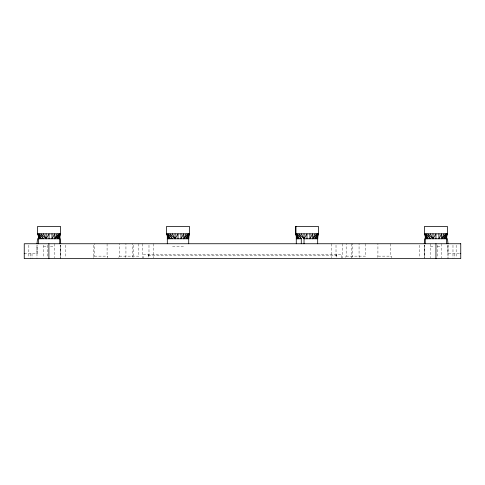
<?xml version="1.0" encoding="UTF-8"?>
<svg xmlns="http://www.w3.org/2000/svg" width="485" height="485" viewBox="0 0 485 485"><rect width="100%" height="100%" fill="white"/><g stroke="black" fill="none" stroke-linecap="round" stroke-linejoin="round"><path stroke-width="0.36" stroke-dasharray="2.42 1.82" d="M118.746 257.383L119.486 256.141L119.486 243.743M125.191 257.383L125.936 256.141L125.936 243.743M345.423 257.383L346.169 256.141L346.169 243.743M351.874 257.383L352.619 256.141L352.619 243.743M43.595 246.222L47.639 246.222M50.464 246.222L54.508 246.222M172.563 246.222L183.475 246.222M430.492 246.222L434.536 246.222M437.361 246.222L441.405 246.222M24.25 253.661L37.115 253.661L37.115 245.155M459.337 253.661L447.885 253.661L447.885 245.155M148.258 255.643L336.742 255.643M119.486 256.141L138.831 256.141L139.577 257.383M346.169 256.141L365.514 256.141L366.26 257.383M359.809 257.383L359.064 256.141L359.064 243.743M133.126 257.383L132.381 256.141L132.381 243.743M36.999 253.661L36.987 245.155L36.981 258.62M456.161 245.228L456.161 257.875M454.384 253.661L454.384 257.911M452.978 245.228L452.978 258.62M441.405 243.743L441.405 257.893M437.531 245.228L437.531 257.875M430.492 243.743L430.492 257.893M424.345 245.228L424.345 257.875M424.242 258.62L424.242 245.228L424.211 257.875M419.252 245.228L419.252 257.875M390.807 243.743L390.813 256.141L391.553 257.383L390.813 256.141L377.912 256.141L377.172 257.383L377.918 256.141L377.918 243.743M365.514 243.743L365.514 256.141M351.625 243.743L351.625 257.875M342.198 243.743L342.198 257.875M341.707 257.959L341.707 254.655L143.293 254.655L143.293 257.959M336.742 254.655L336.742 257.959M336.257 254.655L336.257 255.643M336.014 245.228L336.014 257.875M331.285 243.743L331.285 257.875M153.715 243.743L153.715 257.875M148.986 245.228L148.986 257.875M148.743 254.655L148.743 255.643M148.258 254.655L148.258 257.959M142.802 243.743L142.802 257.875M138.831 243.743L138.831 256.141M133.375 245.228L133.375 257.875M107.088 243.743L107.082 256.141L107.822 257.383L107.082 256.141L94.187 256.141L93.447 257.383L94.187 256.141L94.193 243.743M93.696 245.228L93.696 258.62M65.748 245.228L65.748 257.875M60.655 245.228L60.655 257.875M54.508 243.743L54.508 257.893M47.469 245.228L47.469 257.875M43.595 245.228L43.595 257.893M32.022 253.661L32.022 258.62M30.616 253.661L30.616 258.62M28.839 245.228L28.839 257.875M448.001 245.155L448.001 258.62L448.019 245.155M60.789 258.62L60.789 245.228L60.758 258.62"/><path stroke-width="0.73" d="M59.752 238.778L60.073 233.819L54.756 238.778L54.756 233.819L52.004 238.778L52.004 233.819M446.649 238.778L446.97 233.819L441.653 238.778L441.653 233.819L438.901 238.778L438.901 233.819M37.018 243.743L37.509 238.778L60.261 238.778L60.758 243.743M424.242 243.743L424.739 238.778L447.491 238.778L447.982 243.743M57.121 233.819L54.756 238.778L58.934 233.819M186.082 233.819L183.724 238.778L183.724 233.819L180.972 238.778L180.972 233.819M315.05 233.819L312.686 238.778L312.686 233.819L309.933 238.778L309.933 233.819M444.017 233.819L441.653 238.778L445.83 233.819M446.97 233.819L444.017 238.778L447.358 233.819L447.358 226.38L424.539 226.38L424.539 233.819L426.066 238.778L425.484 235.237M187.895 233.819L183.724 238.778L189.035 233.819L188.72 238.778L167.313 238.778M316.863 233.819L312.686 238.778L318.002 233.819L317.687 238.778L304.028 238.778L298.918 233.819L301.276 238.778L301.276 243.743M296.28 238.778L301.276 238.778L297.105 233.819L298.918 238.778L295.577 233.819L295.577 226.38L318.39 226.38L318.39 233.819L316.863 238.778L318.002 233.819L315.05 238.778L318.39 233.819L295.577 233.819L297.105 238.778L296.28 233.819M24.25 253.661L24.735 253.661M460.265 253.661L460.75 253.661M435.948 238.778L435.948 233.819L432.996 238.778L427.879 233.819L430.243 238.778L426.066 233.819L427.879 238.778L424.539 233.819L447.358 233.819L445.83 238.778L446.643 235.237L446.649 243.743M178.019 238.778L178.019 233.819L175.067 238.778L169.95 233.819L172.314 238.778L168.137 233.819L169.95 238.778L166.61 233.819L166.61 226.38L189.423 226.38L189.423 233.819L187.895 238.778L189.035 233.819L186.082 238.778L189.423 233.819L166.61 233.819L168.137 238.778L167.786 236.656M49.052 238.778L49.052 233.819L46.099 238.778L40.982 233.819L43.347 238.778L39.17 233.819L40.982 238.778L37.642 233.819L37.642 226.38L60.461 226.38L60.461 233.819L58.934 238.778L60.073 233.819L57.121 238.778L60.461 233.819L37.642 233.819L39.17 238.778L38.818 236.656M427.879 238.778L424.927 233.819L426.066 238.778M295.965 226.38L295.965 233.819L298.918 238.778M169.95 238.778L166.998 233.819L168.137 238.778M38.03 233.819L40.982 238.778M430.243 233.819L432.996 238.778L432.996 233.819M301.276 233.819L304.028 238.778L306.981 233.819L306.981 238.778M172.314 233.819L175.067 238.778L175.067 233.819M43.347 233.819L46.099 238.778L46.099 233.819M295.965 233.819L297.105 238.778M39.17 238.778L38.357 235.237L38.351 243.743M435.948 243.743L435.948 258.62M425.248 235.237L425.248 243.743M317.687 235.237L317.687 243.743M304.028 233.819L304.028 243.743M296.28 234.528L296.28 243.743M188.72 235.237L188.72 243.743M167.313 235.237L167.313 243.743M59.752 236.656L59.752 243.743M48.888 243.743L48.888 258.62M460.75 243.743L24.25 243.743L24.25 258.62L460.75 258.62L460.75 243.743"/></g></svg>
